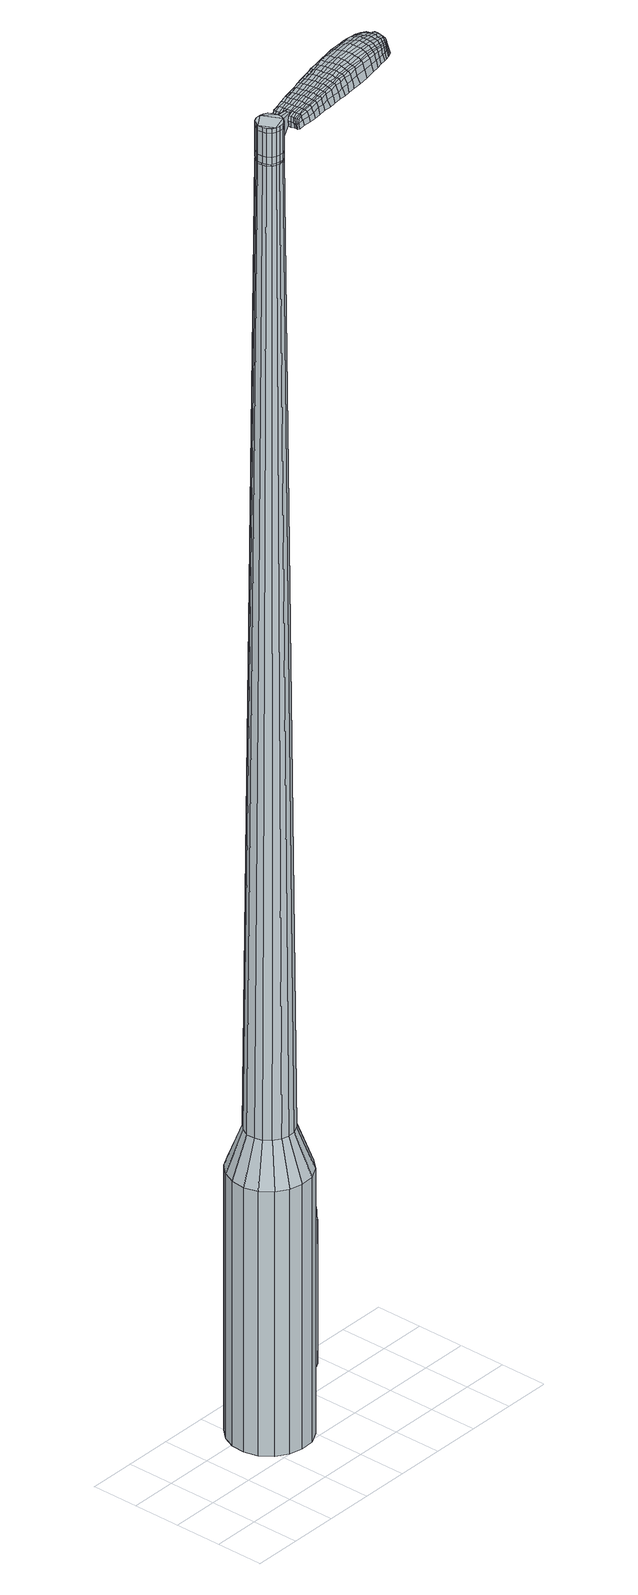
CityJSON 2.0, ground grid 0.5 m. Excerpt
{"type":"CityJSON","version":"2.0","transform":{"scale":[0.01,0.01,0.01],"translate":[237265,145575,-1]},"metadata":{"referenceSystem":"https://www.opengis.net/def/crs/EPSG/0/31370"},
"CityObjects":{
"object1":{"type":"GenericCityObject","attributes":{"cluster":583,"mean_distance_to_centroid":0.242,"new_centroid_x":237266.24,"new_centroid_y":145575.87,"mean_distance_to_camera":14.39,"H1":15.54,"H2":15.69,"Z_final":120.07,"cluster2":-1,"proj_x":237267.33,"proj_y":145585.27,"id_line":14339,"bearing_l":96.58,"distance":9.46,"orientation":"right","G_obj":6.58},"geometry":[{"type":"MultiSurface","lod":"2","boundaries":[[[0,1,2,3]],[[1,4,5,2]],[[4,6,7,5]],[[6,8,9,7]],[[8,10,11,9]],[[10,12,13,11]],[[12,14,15,13]],[[14,16,17,15]],[[16,18,19,17]],[[18,20,21,19]],[[20,22,23,21]],[[22,24,25,23]],[[24,26,27,25]],[[26,28,29,27]],[[28,30,31,29]],[[30,32,33,31]],[[32,34,35,33]],[[34,0,3,35]],[[36,37,38,39]],[[38,40,41,42]],[[41,43,42]],[[42,44,45,46]],[[45,47,46]],[[46,48,49,50]],[[49,51,50]],[[42,46,50,38]],[[50,52,39,38]],[[53,36,39]],[[2,5,7,35]],[[7,9,11,15]],[[11,13,15]],[[15,17,19,23]],[[19,21,23]],[[23,25,27,31]],[[27,29,31]],[[15,23,31,7]],[[31,33,35,7]],[[3,2,35]],[[1,0,54,55]],[[0,34,56,54]],[[34,32,57,56]],[[32,30,58,57]],[[30,28,59,58]],[[28,26,60,59]],[[26,24,61,60]],[[24,22,62,61]],[[22,20,63,62]],[[20,18,64,63]],[[18,16,65,64]],[[16,14,66,65]],[[14,12,67,66]],[[12,10,68,67]],[[10,8,69,68]],[[8,6,70,69]],[[6,4,71,70]],[[4,1,55,71]],[[55,54,72,73]],[[54,56,74,72]],[[56,57,75,74]],[[57,58,76,75]],[[58,59,77,76]],[[59,60,78,77]],[[60,61,79,78]],[[61,62,80,79]],[[62,63,81,80]],[[63,64,82,81]],[[64,65,83,82]],[[65,66,84,83]],[[66,67,85,84]],[[67,68,86,85]],[[68,69,87,86]],[[69,70,88,87]],[[70,71,89,88]],[[71,55,73,89]],[[72,90,91,92]],[[93,94,90,72]],[[95,96,94,93]],[[76,97,96,95]],[[77,98,97,76]],[[99,100,98,77]],[[101,102,100,99]],[[80,103,102,101]],[[81,104,103,80]],[[105,106,104,81]],[[83,107,106,105]],[[108,109,107,83]],[[85,110,109,108]],[[86,111,110,85]],[[112,113,111,86]],[[114,115,113,112]],[[89,116,115,114]],[[92,91,116,89]],[[117,118,119,120]],[[121,117,120,122]],[[123,121,122,124]],[[125,123,124,126]],[[127,125,126,128]],[[129,127,128,130]],[[131,129,130,132]],[[133,131,132,134]],[[135,133,134,136]],[[137,135,136,138]],[[139,137,138,140]],[[141,139,140,142]],[[143,141,142,144]],[[145,143,144,146]],[[147,145,146,148]],[[149,147,148,150]],[[73,72,92]],[[74,93,72]],[[74,75,95,93]],[[75,76,95]],[[78,99,77]],[[78,79,101,99]],[[79,80,101]],[[82,105,81]],[[82,83,105]],[[84,108,83]],[[84,85,108]],[[87,112,86]],[[87,88,114,112]],[[88,89,114]],[[73,92,89]],[[151,91,90]],[[151,116,91]],[[152,115,116]],[[152,153,113,115]],[[153,111,113]],[[154,109,110]],[[154,107,109]],[[155,106,107]],[[155,104,106]],[[156,102,103]],[[156,157,100,102]],[[157,98,100]],[[158,96,97]],[[158,159,94,96]],[[159,90,94]],[[39,52,149,160]],[[151,90,161,150]],[[53,39,160,118]],[[90,159,119,161]],[[36,53,118,117]],[[159,158,120,119]],[[37,36,117,121]],[[158,97,122,120]],[[38,37,121,123]],[[97,98,124,122]],[[40,38,123,125]],[[98,157,126,124]],[[41,40,125,127]],[[157,156,128,126]],[[43,41,127,129]],[[156,103,130,128]],[[42,43,129,131]],[[103,104,132,130]],[[44,42,131,133]],[[104,155,134,132]],[[45,44,133,135]],[[155,107,136,134]],[[47,45,135,137]],[[107,154,138,136]],[[46,47,137,139]],[[154,110,140,138]],[[48,46,139,141]],[[110,111,142,140]],[[49,48,141,143]],[[111,153,144,142]],[[51,49,143,145]],[[153,152,146,144]],[[50,51,145,147]],[[152,116,148,146]],[[52,50,147,149]],[[116,151,150,148]],[[149,150,162,163]],[[150,161,164,162]],[[161,119,165,164]],[[119,118,166,165]],[[118,160,167,166]],[[160,149,163,167]],[[168,169,170,171]],[[172,168,171,173]],[[168,172,174,175]],[[169,168,175,176]],[[177,178,179,180]],[[181,177,180,182]],[[177,181,183,184]],[[178,177,184,185]],[[186,187,188,189]],[[190,186,189,191]],[[186,190,192,193]],[[187,186,193,194]],[[195,196,197,198]],[[199,195,198,200]],[[195,199,201,202]],[[196,195,202,203]],[[204,205,206,207]],[[208,204,207,209]],[[204,208,210,211]],[[205,204,211,212]],[[213,214,215,216]],[[217,213,216,218]],[[213,217,219,220]],[[214,213,220,221]],[[222,223,224,225]],[[214,222,225,215]],[[222,214,221,226]],[[223,222,226,227]],[[228,229,230,231]],[[223,228,231,224]],[[228,223,227,232]],[[229,228,232,233]],[[234,172,173,235]],[[229,234,235,230]],[[234,229,233,236]],[[172,234,236,174]],[[237,238,239,240]],[[241,237,240,242]],[[237,241,243,244]],[[238,237,244,245]],[[246,247,248,249]],[[238,246,249,239]],[[246,238,245,250]],[[247,246,250,251]],[[252,253,254,255]],[[247,252,255,248]],[[252,247,251,256]],[[253,252,256,257]],[[258,259,260,261]],[[253,258,261,254]],[[258,253,257,262]],[[259,258,262,263]],[[264,169,176,265]],[[259,264,265,260]],[[264,259,263,266]],[[169,264,266,170]],[[267,268,269,270]],[[271,267,270,272]],[[267,271,273,274]],[[268,267,274,275]],[[276,277,278,279]],[[268,276,279,269]],[[276,268,275,280]],[[277,276,280,281]],[[282,283,284,285]],[[277,282,285,278]],[[282,277,281,286]],[[283,282,286,287]],[[288,181,182,289]],[[283,288,289,284]],[[288,283,287,290]],[[181,288,290,183]],[[291,292,293,294]],[[295,291,294,296]],[[291,295,297,298]],[[292,291,298,299]],[[300,301,302,303]],[[292,300,303,293]],[[300,292,299,304]],[[301,300,304,305]],[[306,307,308,309]],[[301,306,309,302]],[[306,301,305,310]],[[307,306,310,311]],[[312,313,314,315]],[[307,312,315,308]],[[312,307,311,316]],[[313,312,316,317]],[[318,178,185,319]],[[313,318,319,314]],[[318,313,317,320]],[[178,318,320,179]],[[321,207,206,322]],[[323,321,322,324]],[[321,323,325,326]],[[207,321,326,209]],[[327,323,324,328]],[[329,327,328,330]],[[327,329,331,332]],[[323,327,332,325]],[[333,329,330,334]],[[335,333,334,336]],[[333,335,337,338]],[[329,333,338,331]],[[339,335,336,340]],[[341,339,340,342]],[[339,341,343,344]],[[335,339,344,337]],[[345,341,342,346]],[[196,345,346,197]],[[345,196,203,347]],[[341,345,347,343]],[[348,349,194,193]],[[350,348,193,192]],[[348,350,351,352]],[[349,348,352,353]],[[354,355,353,352]],[[356,354,352,351]],[[354,356,357,358]],[[355,354,358,359]],[[360,361,359,358]],[[362,360,358,357]],[[360,362,363,364]],[[361,360,364,365]],[[366,367,365,364]],[[368,366,364,363]],[[366,368,201,199]],[[367,366,199,200]],[[369,370,371,372]],[[271,369,372,273]],[[369,271,272,373]],[[370,369,373,374]],[[375,190,191,376]],[[370,375,376,371]],[[375,370,374,377]],[[190,375,377,192]],[[378,379,380,381]],[[217,378,381,219]],[[378,217,218,382]],[[379,378,382,383]],[[384,385,386,387]],[[379,384,387,380]],[[384,379,383,388]],[[385,384,388,389]],[[390,187,194,391]],[[385,390,391,386]],[[390,385,389,392]],[[187,390,392,188]],[[393,394,395,396]],[[175,393,396,176]],[[393,175,174,397]],[[394,393,397,398]],[[399,400,401,402]],[[394,399,402,395]],[[399,394,398,403]],[[400,399,403,404]],[[405,198,197,406]],[[400,405,406,401]],[[405,400,404,407]],[[198,405,407,200]],[[408,409,410,411]],[[180,408,411,182]],[[408,180,179,412]],[[409,408,412,413]],[[414,202,201,415]],[[409,414,415,410]],[[414,409,413,416]],[[202,414,416,203]],[[417,418,419,420]],[[295,417,420,297]],[[417,295,296,421]],[[418,417,421,422]],[[423,208,209,424]],[[418,423,424,419]],[[423,418,422,425]],[[208,423,425,210]],[[426,427,428,429]],[[241,426,429,243]],[[426,241,242,430]],[[427,426,430,431]],[[432,433,434,435]],[[427,432,435,428]],[[432,427,431,436]],[[433,432,436,437]],[[438,205,212,439]],[[433,438,439,434]],[[438,433,437,440]],[[205,438,440,206]],[[441,442,431,430]],[[240,441,430,242]],[[441,240,239,443]],[[442,441,443,444]],[[445,446,437,436]],[[442,445,436,431]],[[445,442,444,447]],[[446,445,447,448]],[[449,322,206,440]],[[446,449,440,437]],[[449,446,448,450]],[[322,449,450,324]],[[451,452,453,454]],[[298,451,454,299]],[[451,298,297,420]],[[452,451,420,419]],[[455,326,325,456]],[[452,455,456,453]],[[455,452,419,424]],[[326,455,424,209]],[[457,458,444,443]],[[249,457,443,239]],[[457,249,248,459]],[[458,457,459,460]],[[461,462,448,447]],[[458,461,447,444]],[[461,458,460,463]],[[462,461,463,464]],[[465,328,324,450]],[[462,465,450,448]],[[465,462,464,466]],[[328,465,466,330]],[[467,468,469,470]],[[304,467,470,305]],[[467,304,299,454]],[[468,467,454,453]],[[471,332,331,472]],[[468,471,472,469]],[[471,468,453,456]],[[332,471,456,325]],[[473,474,460,459]],[[255,473,459,248]],[[473,255,254,475]],[[474,473,475,476]],[[477,478,464,463]],[[474,477,463,460]],[[477,474,476,479]],[[478,477,479,480]],[[481,334,330,466]],[[478,481,466,464]],[[481,478,480,482]],[[334,481,482,336]],[[483,484,485,486]],[[310,483,486,311]],[[483,310,305,470]],[[484,483,470,469]],[[487,338,337,488]],[[484,487,488,485]],[[487,484,469,472]],[[338,487,472,331]],[[489,490,476,475]],[[261,489,475,254]],[[489,261,260,491]],[[490,489,491,492]],[[493,494,480,479]],[[490,493,479,476]],[[493,490,492,495]],[[494,493,495,496]],[[497,340,336,482]],[[494,497,482,480]],[[497,494,496,498]],[[340,497,498,342]],[[499,500,501,502]],[[316,499,502,317]],[[499,316,311,486]],[[500,499,486,485]],[[503,344,343,504]],[[500,503,504,501]],[[503,500,485,488]],[[344,503,488,337]],[[505,506,492,491]],[[265,505,491,260]],[[505,265,176,396]],[[506,505,396,395]],[[507,508,496,495]],[[506,507,495,492]],[[507,506,395,402]],[[508,507,402,401]],[[509,346,342,498]],[[508,509,498,496]],[[509,508,401,406]],[[346,509,406,197]],[[510,511,413,412]],[[320,510,412,179]],[[510,320,317,502]],[[511,510,502,501]],[[512,347,203,416]],[[511,512,416,413]],[[512,511,501,504]],[[347,512,504,343]],[[513,514,374,373]],[[270,513,373,272]],[[513,270,269,515]],[[514,513,515,516]],[[517,350,192,377]],[[514,517,377,374]],[[517,514,516,518]],[[350,517,518,351]],[[519,520,521,522]],[[220,519,522,221]],[[519,220,219,381]],[[520,519,381,380]],[[523,524,525,526]],[[520,523,526,521]],[[523,520,380,387]],[[524,523,387,386]],[[527,349,353,528]],[[524,527,528,525]],[[527,524,386,391]],[[349,527,391,194]],[[529,530,516,515]],[[279,529,515,269]],[[529,279,278,531]],[[530,529,531,532]],[[533,356,351,518]],[[530,533,518,516]],[[533,530,532,534]],[[356,533,534,357]],[[535,536,537,538]],[[226,535,538,227]],[[535,226,221,522]],[[536,535,522,521]],[[539,540,541,542]],[[536,539,542,537]],[[539,536,521,526]],[[540,539,526,525]],[[543,355,359,544]],[[540,543,544,541]],[[543,540,525,528]],[[355,543,528,353]],[[545,546,532,531]],[[285,545,531,278]],[[545,285,284,547]],[[546,545,547,548]],[[549,362,357,534]],[[546,549,534,532]],[[549,546,548,550]],[[362,549,550,363]],[[551,552,553,554]],[[232,551,554,233]],[[551,232,227,538]],[[552,551,538,537]],[[555,556,557,558]],[[552,555,558,553]],[[555,552,537,542]],[[556,555,542,541]],[[559,361,365,560]],[[556,559,560,557]],[[559,556,541,544]],[[361,559,544,359]],[[561,562,548,547]],[[289,561,547,284]],[[561,289,182,411]],[[562,561,411,410]],[[563,368,363,550]],[[562,563,550,548]],[[563,562,410,415]],[[368,563,415,201]],[[564,565,398,397]],[[236,564,397,174]],[[564,236,233,554]],[[565,564,554,553]],[[566,567,404,403]],[[565,566,403,398]],[[566,565,553,558]],[[567,566,558,557]],[[568,367,200,407]],[[567,568,407,404]],[[568,567,557,560]],[[367,568,560,365]],[[569,570,571,572]],[[572,571,573,574]],[[575,573,571,576]],[[576,571,570,577]],[[578,579,580,581]],[[581,580,582,583]],[[584,582,580,585]],[[585,580,579,586]],[[587,588,589,590]],[[590,589,591,592]],[[593,591,589,594]],[[594,589,588,595]],[[596,597,598,599]],[[599,598,600,601]],[[602,600,598,603]],[[603,598,597,604]],[[605,606,607,608]],[[608,607,609,610]],[[611,609,607,612]],[[612,607,606,613]],[[614,615,616,617]],[[617,616,618,619]],[[620,618,616,621]],[[621,616,615,622]],[[623,624,625,626]],[[626,625,615,614]],[[622,615,625,627]],[[627,625,624,628]],[[629,630,631,632]],[[632,631,624,623]],[[628,624,631,633]],[[633,631,630,634]],[[574,573,635,636]],[[636,635,630,629]],[[634,630,635,637]],[[637,635,573,575]],[[638,639,640,641]],[[641,640,642,643]],[[644,642,640,645]],[[645,640,639,646]],[[647,648,649,650]],[[650,649,639,638]],[[646,639,649,651]],[[651,649,648,652]],[[653,654,655,656]],[[656,655,648,647]],[[652,648,655,657]],[[657,655,654,658]],[[659,660,661,662]],[[662,661,654,653]],[[658,654,661,663]],[[663,661,660,664]],[[577,570,665,666]],[[666,665,660,659]],[[664,660,665,667]],[[667,665,570,569]],[[668,669,670,671]],[[671,670,672,673]],[[674,672,670,675]],[[675,670,669,676]],[[677,678,679,680]],[[680,679,669,668]],[[676,669,679,681]],[[681,679,678,682]],[[683,684,685,686]],[[686,685,678,677]],[[682,678,685,687]],[[687,685,684,688]],[[583,582,689,690]],[[690,689,684,683]],[[688,684,689,691]],[[691,689,582,584]],[[692,693,694,695]],[[695,694,696,697]],[[698,696,694,699]],[[699,694,693,700]],[[701,702,703,704]],[[704,703,693,692]],[[700,693,703,705]],[[705,703,702,706]],[[707,708,709,710]],[[710,709,702,701]],[[706,702,709,711]],[[711,709,708,712]],[[713,714,715,716]],[[716,715,708,707]],[[712,708,715,717]],[[717,715,714,718]],[[586,579,719,720]],[[720,719,714,713]],[[718,714,719,721]],[[721,719,579,578]],[[605,608,722,723]],[[723,722,724,725]],[[726,724,722,727]],[[727,722,608,610]],[[725,724,728,729]],[[729,728,730,731]],[[732,730,728,733]],[[733,728,724,726]],[[731,730,734,735]],[[735,734,736,737]],[[738,736,734,739]],[[739,734,730,732]],[[737,736,740,741]],[[741,740,742,743]],[[744,742,740,745]],[[745,740,736,738]],[[743,742,746,747]],[[747,746,597,596]],[[604,597,746,748]],[[748,746,742,744]],[[595,749,750,594]],[[594,750,751,593]],[[752,751,750,753]],[[753,750,749,754]],[[754,755,756,753]],[[753,756,757,752]],[[758,757,756,759]],[[759,756,755,760]],[[760,761,762,759]],[[759,762,763,758]],[[764,763,762,765]],[[765,762,761,766]],[[766,767,768,765]],[[765,768,769,764]],[[602,769,768,600]],[[600,768,767,601]],[[770,771,772,773]],[[773,772,672,674]],[[673,672,772,774]],[[774,772,771,775]],[[592,591,776,777]],[[777,776,771,770]],[[775,771,776,778]],[[778,776,591,593]],[[779,780,781,782]],[[782,781,618,620]],[[619,618,781,783]],[[783,781,780,784]],[[785,786,787,788]],[[788,787,780,779]],[[784,780,787,789]],[[789,787,786,790]],[[595,588,791,792]],[[792,791,786,785]],[[790,786,791,793]],[[793,791,588,587]],[[794,795,796,797]],[[797,796,576,577]],[[575,576,796,798]],[[798,796,795,799]],[[800,801,802,803]],[[803,802,795,794]],[[799,795,802,804]],[[804,802,801,805]],[[596,599,806,807]],[[807,806,801,800]],[[805,801,806,808]],[[808,806,599,601]],[[809,810,811,812]],[[812,811,581,583]],[[578,581,811,813]],[[813,811,810,814]],[[602,603,815,816]],[[816,815,810,809]],[[814,810,815,817]],[[817,815,603,604]],[[818,819,820,821]],[[821,820,696,698]],[[697,696,820,822]],[[822,820,819,823]],[[610,609,824,825]],[[825,824,819,818]],[[823,819,824,826]],[[826,824,609,611]],[[827,828,829]],[[829,828,642,644]],[[643,642,828,830]],[[830,828,831]],[[832,833,834,835]],[[835,834,828,827]],[[831,828,834,836]],[[836,834,833,837]],[[613,606,838,839]],[[839,838,833,832]],[[837,833,838,840]],[[840,838,606,605]],[[831,841,842,830]],[[830,842,641,643]],[[638,641,842,843]],[[843,842,841,844]],[[837,845,846,836]],[[836,846,841,831]],[[844,841,846,847]],[[847,846,845,848]],[[605,723,849,840]],[[840,849,845,837]],[[848,845,849,850]],[[850,849,723,725]],[[851,852,853,854]],[[854,853,699,700]],[[698,699,853,821]],[[821,853,852,818]],[[726,727,855,856]],[[856,855,852,851]],[[818,852,855,825]],[[825,855,727,610]],[[844,857,858,843]],[[843,858,650,638]],[[647,650,858,859]],[[859,858,857,860]],[[848,861,862,847]],[[847,862,857,844]],[[860,857,862,863]],[[863,862,861,864]],[[725,729,865,850]],[[850,865,861,848]],[[864,861,865,866]],[[866,865,729,731]],[[867,868,869,870]],[[870,869,705,706]],[[700,705,869,854]],[[854,869,868,851]],[[732,733,871,872]],[[872,871,868,867]],[[851,868,871,856]],[[856,871,733,726]],[[860,873,874,859]],[[859,874,656,647]],[[653,656,874,875]],[[874,873,875]],[[864,876,877,863]],[[863,877,873,860]],[[875,873,877,878]],[[878,877,876,879]],[[731,735,880,866]],[[866,880,876,864]],[[879,876,880,881]],[[881,880,735,737]],[[882,883,884,885]],[[885,884,711,712]],[[706,711,884,870]],[[870,884,883,867]],[[738,739,886,887]],[[887,886,883,882]],[[867,883,886,872]],[[872,886,739,732]],[[888,889,875]],[[875,889,662,653]],[[659,662,889,890]],[[890,889,888,891]],[[879,892,893,878]],[[878,893,888,875]],[[891,888,893,894]],[[894,893,892,895]],[[737,741,896,881]],[[881,896,892,879]],[[895,892,896,897]],[[897,896,741,743]],[[898,899,900,901]],[[901,900,717,718]],[[712,717,900,885]],[[885,900,899,882]],[[744,745,902,903]],[[903,902,899,898]],[[882,899,902,887]],[[887,902,745,738]],[[891,904,905,890]],[[890,905,666,659]],[[577,666,905,797]],[[797,905,904,794]],[[895,906,907,894]],[[894,907,904,891]],[[794,904,907,803]],[[803,907,906,800]],[[743,747,908,897]],[[897,908,906,895]],[[800,906,908,807]],[[807,908,747,596]],[[814,909,910,813]],[[813,910,721,578]],[[718,721,910,901]],[[901,910,909,898]],[[604,748,911,817]],[[817,911,909,814]],[[898,909,911,903]],[[903,911,748,744]],[[775,912,913,774]],[[774,913,671,673]],[[668,671,913,914]],[[914,913,912,915]],[[593,751,916,778]],[[778,916,912,775]],[[915,912,916,917]],[[917,916,751,752]],[[918,919,920,921]],[[921,920,621,622]],[[620,621,920,782]],[[782,920,919,779]],[[922,923,924,925]],[[925,924,919,918]],[[779,919,924,788]],[[788,924,923,785]],[[754,749,926,927]],[[927,926,923,922]],[[785,923,926,792]],[[792,926,749,595]],[[915,928,929,914]],[[914,929,680,668]],[[677,680,929,930]],[[930,929,928,931]],[[752,757,932,917]],[[917,932,928,915]],[[931,928,932,933]],[[933,932,757,758]],[[934,935,936,937]],[[937,936,627,628]],[[622,627,936,921]],[[921,936,935,918]],[[938,939,940,941]],[[941,940,935,934]],[[918,935,940,925]],[[925,940,939,922]],[[760,755,942,943]],[[943,942,939,938]],[[922,939,942,927]],[[927,942,755,754]],[[931,944,945,930]],[[930,945,686,677]],[[683,686,945,946]],[[946,945,944,947]],[[758,763,948,933]],[[933,948,944,931]],[[947,944,948,949]],[[949,948,763,764]],[[950,951,952,953]],[[953,952,633,634]],[[628,633,952,937]],[[937,952,951,934]],[[954,955,956,957]],[[957,956,951,950]],[[934,951,956,941]],[[941,956,955,938]],[[766,761,958,959]],[[959,958,955,954]],[[938,955,958,943]],[[943,958,761,760]],[[947,960,961,946]],[[946,961,690,683]],[[583,690,961,812]],[[812,961,960,809]],[[764,769,962,949]],[[949,962,960,947]],[[809,960,962,816]],[[816,962,769,602]],[[799,963,964,798]],[[798,964,637,575]],[[634,637,964,953]],[[953,964,963,950]],[[805,965,966,804]],[[804,966,963,799]],[[950,963,966,957]],[[957,966,965,954]],[[601,767,967,808]],[[808,967,965,805]],[[954,965,967,959]],[[959,967,767,766]],[[569,572,171,170]],[[572,574,173,171]],[[584,585,184,183]],[[585,586,185,184]],[[587,590,189,188]],[[590,592,191,189]],[[611,612,211,210]],[[612,613,212,211]],[[614,617,216,215]],[[617,619,218,216]],[[623,626,225,224]],[[626,614,215,225]],[[629,632,231,230]],[[632,623,224,231]],[[574,636,235,173]],[[636,629,230,235]],[[644,645,244,243]],[[645,646,245,244]],[[646,651,250,245]],[[651,652,251,250]],[[652,657,256,251]],[[657,658,257,256]],[[658,663,262,257]],[[663,664,263,262]],[[664,667,266,263]],[[667,569,170,266]],[[674,675,274,273]],[[675,676,275,274]],[[676,681,280,275]],[[681,682,281,280]],[[682,687,286,281]],[[687,688,287,286]],[[688,691,290,287]],[[691,584,183,290]],[[692,695,294,293]],[[695,697,296,294]],[[701,704,303,302]],[[704,692,293,303]],[[707,710,309,308]],[[710,701,302,309]],[[713,716,315,314]],[[716,707,308,315]],[[586,720,319,185]],[[720,713,314,319]],[[770,773,372,371]],[[773,674,273,372]],[[592,777,376,191]],[[777,770,371,376]],[[619,783,382,218]],[[783,784,383,382]],[[784,789,388,383]],[[789,790,389,388]],[[790,793,392,389]],[[793,587,188,392]],[[697,822,421,296]],[[822,823,422,421]],[[823,826,425,422]],[[826,611,210,425]],[[827,829,429,428]],[[829,644,243,429]],[[832,835,435,434]],[[835,827,428,435]],[[613,839,439,212]],[[839,832,434,439]],[[968,969,970,971]],[[972,973,971,970]],[[974,975,976,977]],[[978,979,980,981]],[[969,982,983,970]],[[984,972,970,983]],[[985,974,977,986]],[[987,988,979,978]],[[982,989,990,983]],[[990,991,984,983]],[[992,985,986,993]],[[994,988,987,995]],[[989,996,997,990]],[[997,998,991,990]],[[999,992,993,1000]],[[1001,994,995,1002]],[[1003,1004,1005,1006]],[[1007,1008,1004,1003]],[[1007,1009,1010,1008]],[[1009,1011,1012,1010]],[[1013,1014,1015,1016]],[[1017,1018,1014,1013]],[[1019,1020,1018,1017]],[[1021,1022,1020,1019]],[[1016,1005,1004,1013]],[[1013,1004,1008,1017]],[[1008,1010,1019,1017]],[[1010,1012,1021,1019]],[[977,976,973,972]],[[986,977,972,984]],[[991,993,986,984]],[[998,1000,993,991]],[[978,981,975,974]],[[987,978,974,985]],[[995,987,985,992]],[[1002,995,992,999]],[[979,1003,1006,980]],[[988,1007,1003,979]],[[1009,1007,988,994]],[[1011,1009,994,1001]],[[1023,1024,1025,1026]],[[1025,1027,1028,1029]],[[1025,1029,1030,1031]],[[1025,1031,1026]],[[1032,1023,1026,1033]],[[1034,1033,1026,1035]],[[1036,1035,1026]],[[1037,1025,1024,1038]],[[1039,1037,1038,1040]],[[1041,1039,1040,1042]],[[1043,1041,1042,1044]],[[1045,1043,1044,1046]],[[1046,1047,1048,1049]],[[1046,1049,1050,1051]],[[1046,1051,1052,1053]],[[1052,1054,1055,1056]],[[1052,1056,1057,1058]],[[1052,1058,1053]],[[1046,1053,1045]],[[1059,1060,1024,1023]],[[1061,1062,1027,1025]],[[1063,1064,1036,1026]],[[1060,1065,1038,1024]],[[1066,1061,1025,1037]],[[1065,1067,1040,1038]],[[1068,1066,1037,1039]],[[1067,1069,1042,1040]],[[1070,1068,1039,1041]],[[1069,1071,1044,1042]],[[1072,1070,1041,1043]],[[1071,1073,1046,1044]],[[1074,1072,1043,1045]],[[1073,1075,1047,1046]],[[1076,1077,1054,1052]],[[1078,1074,1045,1053]],[[1048,1047,1075,1079]],[[1049,1048,1079,1080]],[[1050,1049,1080,1081]],[[1051,1050,1081,1082]],[[1052,1051,1082,1076]],[[1083,1059,1023,1032]],[[1084,1083,1032,1033]],[[1085,1084,1033,1034]],[[1086,1085,1034,1035]],[[1064,1086,1035,1036]],[[1028,1027,1062,1087]],[[1055,1054,1077,1088]],[[1029,1028,1087,1089]],[[1030,1029,1089,1090]],[[1031,1030,1090,1091]],[[1026,1031,1091,1063]],[[1056,1055,1088,1092]],[[1057,1056,1092,1093]],[[1058,1057,1093,1094]],[[1053,1058,1094,1078]]]}]}
},
"vertices":[
[168,94,384],[167,79,384],[167,79,96],[168,94,96],[161,66,384],[161,66,96],[151,55,384],[151,55,96],[138,48,384],[138,48,96],[123,47,384],[123,47,96],[109,50,384],[109,50,96],[97,58,384],[97,58,96],[88,70,384],[88,70,96],[84,84,384],[84,84,96],[85,99,384],[85,99,96],[91,112,384],[91,112,96],[101,123,384],[101,123,96],[114,130,384],[114,130,96],[128,131,384],[128,131,96],[143,128,384],[143,128,96],[155,120,384],[155,120,96],[164,108,384],[164,108,96],[135,99,1524],[131,101,1524],[127,102,1524],[139,91,1524],[122,102,1524],[118,100,1524],[113,92,1524],[115,96,1524],[113,87,1524],[114,83,1524],[121,77,1524],[117,79,1524],[125,76,1524],[130,76,1524],[137,82,1524],[134,78,1524],[139,86,1524],[138,95,1524],[151,92,429],[150,83,429],[148,100,429],[143,107,429],[136,112,429],[127,114,429],[119,113,429],[111,109,429],[105,103,429],[101,95,429],[101,86,429],[103,78,429],[109,71,429],[116,66,429],[124,64,429],[133,65,429],[141,69,429],[147,75,429],[139,91,1483],[139,86,1483],[138,95,1483],[135,99,1483],[131,101,1483],[127,102,1483],[122,102,1483],[118,100,1483],[115,96,1483],[113,92,1483],[113,87,1483],[114,83,1483],[117,79,1483],[121,77,1483],[125,76,1483],[130,76,1483],[134,78,1483],[137,82,1483],[139,91,1485],[138,86,1485],[138,86,1483],[137,95,1483],[137,95,1485],[135,98,1483],[135,98,1485],[131,101,1485],[127,102,1485],[122,101,1483],[122,101,1485],[118,99,1483],[118,99,1485],[115,96,1485],[113,92,1485],[113,88,1483],[113,88,1485],[114,83,1485],[117,80,1483],[117,80,1485],[121,77,1485],[125,76,1485],[130,77,1483],[130,77,1485],[134,79,1483],[134,79,1485],[137,82,1485],[135,99,1519],[138,95,1519],[138,95,1493],[135,99,1493],[131,101,1519],[131,101,1493],[127,102,1519],[127,102,1493],[122,102,1519],[122,102,1493],[118,100,1519],[118,100,1493],[115,96,1519],[115,96,1493],[113,92,1519],[113,92,1493],[113,87,1519],[113,87,1493],[114,83,1519],[114,83,1493],[117,79,1519],[117,79,1493],[121,77,1519],[121,77,1493],[125,76,1519],[125,76,1493],[130,76,1519],[130,76,1493],[134,78,1519],[134,78,1493],[137,82,1519],[137,82,1493],[139,86,1519],[139,86,1493],[139,86,1485],[134,78,1485],[130,76,1485],[117,79,1485],[113,87,1485],[118,100,1485],[122,102,1485],[135,99,1485],[138,95,1485],[139,91,1519],[139,91,1493],[158,90,1513],[158,90,1518],[158,93,1513],[158,96,1513],[158,96,1518],[158,93,1518],[234,82,1519],[227,81,1518],[228,80,1509],[235,80,1510],[242,83,1519],[244,81,1510],[241,84,1526],[233,83,1525],[225,83,1525],[230,120,1519],[223,119,1518],[222,117,1525],[229,118,1525],[238,121,1519],[237,120,1526],[239,123,1510],[231,122,1510],[224,121,1509],[304,111,1519],[305,107,1519],[306,107,1513],[305,111,1513],[303,115,1519],[304,115,1513],[301,115,1524],[303,111,1524],[303,107,1524],[231,103,1530],[224,102,1529],[224,98,1529],[231,99,1530],[240,104,1531],[240,100,1531],[239,107,1530],[230,106,1530],[223,105,1529],[151,93,1512],[151,90,1512],[152,91,1517],[152,93,1517],[150,96,1512],[152,96,1517],[151,96,1506],[152,93,1506],[152,90,1506],[292,90,1519],[289,89,1519],[290,88,1512],[293,89,1512],[295,91,1518],[296,90,1512],[294,92,1522],[292,91,1523],[289,90,1524],[284,88,1519],[279,87,1519],[280,86,1512],[286,87,1512],[284,89,1524],[278,88,1525],[273,86,1519],[265,85,1519],[267,84,1511],[274,85,1511],[272,87,1526],[264,86,1526],[254,84,1519],[255,82,1510],[253,85,1526],[160,78,1513],[168,78,1513],[167,79,1518],[159,79,1517],[154,78,1512],[155,78,1516],[155,77,1506],[161,77,1507],[169,77,1507],[175,78,1514],[183,79,1515],[182,80,1520],[174,79,1519],[176,77,1507],[184,78,1507],[190,79,1515],[197,80,1516],[196,81,1522],[189,80,1521],[191,78,1508],[199,78,1508],[205,80,1517],[212,80,1517],[211,82,1524],[204,81,1523],[206,79,1508],[214,79,1509],[219,81,1518],[218,82,1524],[221,79,1509],[289,126,1519],[286,126,1519],[286,124,1524],[289,124,1523],[292,125,1518],[291,124,1522],[292,127,1512],[290,127,1512],[287,127,1512],[281,125,1519],[275,125,1519],[275,124,1525],[281,124,1524],[282,127,1512],[276,127,1512],[269,125,1519],[261,124,1519],[261,123,1526],[269,123,1526],[270,126,1511],[262,126,1511],[250,123,1519],[249,121,1526],[251,124,1510],[157,108,1513],[164,109,1513],[165,110,1507],[157,109,1507],[151,106,1512],[152,107,1506],[152,106,1516],[156,106,1517],[164,108,1518],[172,110,1514],[179,112,1515],[180,113,1507],[172,112,1507],[171,109,1519],[178,110,1520],[186,113,1515],[194,114,1516],[195,116,1508],[187,114,1508],[186,111,1521],[193,113,1522],[201,115,1517],[208,117,1517],[209,118,1509],[202,117,1508],[200,114,1523],[207,115,1524],[215,118,1518],[216,119,1509],[215,116,1524],[157,94,1519],[158,91,1519],[165,95,1520],[165,92,1520],[164,98,1520],[157,97,1519],[172,95,1522],[172,93,1522],[179,96,1523],[180,94,1523],[179,99,1523],[172,99,1521],[187,97,1524],[187,94,1524],[194,98,1525],[195,95,1525],[194,101,1525],[186,100,1524],[202,99,1526],[202,96,1526],[209,100,1527],[209,97,1527],[209,103,1527],[201,102,1526],[216,101,1528],[217,98,1528],[216,104,1528],[300,111,1527],[300,107,1527],[298,114,1526],[294,114,1527],[295,110,1528],[296,106,1528],[289,109,1529],[289,106,1529],[288,113,1528],[281,113,1530],[282,109,1530],[282,105,1530],[275,108,1531],[275,104,1531],[274,112,1530],[265,111,1531],[265,107,1531],[266,103,1531],[253,105,1531],[253,102,1531],[252,109,1531],[294,124,1518],[296,123,1519],[297,124,1513],[295,126,1513],[293,124,1523],[295,122,1523],[300,119,1519],[301,120,1513],[298,119,1524],[297,92,1518],[299,94,1518],[297,94,1523],[295,93,1523],[298,91,1513],[300,93,1513],[301,97,1519],[303,100,1519],[302,100,1524],[300,97,1523],[302,96,1513],[304,100,1513],[304,104,1519],[303,104,1524],[305,104,1513],[232,85,1528],[232,87,1528],[225,86,1528],[225,84,1527],[241,85,1528],[241,87,1529],[232,89,1529],[232,93,1530],[224,92,1529],[225,89,1528],[241,90,1529],[241,93,1530],[232,96,1530],[224,95,1529],[241,97,1531],[229,117,1528],[229,115,1529],[238,116,1529],[237,118,1528],[222,116,1527],[222,113,1528],[230,111,1529],[239,112,1530],[223,110,1528],[149,105,1512],[150,103,1512],[151,103,1517],[151,105,1517],[150,106,1506],[150,104,1506],[150,100,1512],[151,99,1517],[151,100,1506],[152,78,1512],[152,80,1512],[153,79,1506],[153,78,1506],[153,79,1517],[153,81,1517],[152,82,1512],[152,85,1512],[152,85,1506],[153,82,1506],[153,83,1517],[153,86,1517],[151,88,1512],[152,88,1506],[152,88,1517],[159,80,1519],[159,81,1519],[166,80,1520],[166,82,1520],[158,84,1519],[158,86,1519],[166,84,1520],[166,87,1520],[158,89,1519],[165,89,1520],[156,105,1519],[156,103,1519],[164,104,1520],[163,106,1520],[157,100,1519],[164,101,1520],[174,81,1521],[174,82,1521],[181,81,1522],[181,83,1522],[173,85,1521],[173,87,1521],[181,85,1522],[180,88,1523],[173,90,1522],[180,91,1523],[171,108,1521],[171,106,1521],[178,107,1522],[178,109,1522],[171,102,1521],[179,103,1522],[189,82,1523],[188,84,1523],[196,82,1524],[196,84,1524],[188,86,1523],[188,89,1524],[195,87,1525],[195,89,1525],[187,92,1524],[195,92,1525],[185,110,1523],[186,108,1523],[193,109,1524],[193,111,1524],[186,104,1524],[193,105,1525],[203,83,1525],[203,85,1525],[211,83,1526],[210,85,1526],[203,87,1526],[203,90,1526],[210,88,1527],[210,91,1527],[202,93,1526],[210,94,1527],[200,112,1525],[200,110,1525],[208,111,1526],[207,113,1526],[201,106,1526],[208,107,1527],[218,84,1527],[218,86,1527],[217,88,1527],[217,91,1528],[217,95,1528],[214,115,1527],[215,112,1527],[215,109,1528],[290,123,1525],[293,122,1525],[287,123,1526],[289,121,1526],[296,118,1526],[291,118,1527],[293,92,1525],[295,94,1525],[291,93,1526],[290,92,1525],[297,97,1525],[299,100,1526],[295,99,1527],[293,96,1526],[300,103,1526],[295,103,1527],[281,123,1526],[283,121,1527],[275,123,1527],[277,121,1528],[286,118,1528],[279,117,1529],[285,91,1526],[286,92,1527],[280,91,1528],[279,90,1527],[287,95,1527],[289,98,1528],[282,97,1529],[281,94,1528],[289,102,1528],[282,101,1530],[269,122,1528],[270,120,1529],[261,121,1528],[262,119,1529],[272,116,1529],[263,115,1530],[272,89,1528],[273,91,1528],[265,90,1529],[264,88,1528],[274,93,1529],[275,97,1530],[266,96,1530],[265,92,1530],[275,100,1530],[266,99,1531],[249,120,1529],[250,118,1529],[251,114,1530],[253,87,1528],[253,88,1529],[253,91,1530],[253,95,1530],[253,98,1531],[228,82,1509],[227,83,1518],[234,84,1518],[235,82,1509],[242,84,1519],[244,83,1510],[241,86,1525],[232,85,1525],[225,85,1525],[222,115,1525],[223,117,1518],[230,118,1518],[229,117,1525],[238,119,1519],[238,118,1525],[240,121,1510],[231,120,1509],[224,119,1509],[303,107,1513],[303,107,1519],[302,111,1519],[303,111,1513],[301,114,1519],[302,114,1513],[299,114,1524],[301,110,1524],[301,107,1524],[224,99,1528],[224,102,1528],[231,102,1529],[232,99,1529],[240,104,1529],[241,100,1529],[240,107,1529],[231,106,1529],[224,105,1528],[154,91,1516],[153,91,1512],[153,93,1512],[154,93,1516],[153,96,1512],[154,96,1516],[153,97,1506],[154,93,1506],[154,91,1506],[290,90,1512],[289,91,1519],[292,92,1518],[293,91,1512],[294,92,1518],[295,91,1512],[293,93,1522],[291,93,1523],[288,92,1523],[280,88,1512],[279,89,1519],[284,90,1519],[285,89,1512],[283,91,1524],[278,90,1525],[266,86,1511],[265,87,1519],[273,88,1519],[274,87,1511],[272,89,1525],[264,88,1526],[254,86,1519],[255,84,1510],[253,87,1526],[167,81,1518],[168,80,1513],[160,79,1513],[159,80,1517],[155,79,1512],[156,80,1515],[156,79,1506],[161,79,1506],[169,79,1507],[182,82,1520],[183,81,1514],[175,80,1514],[174,81,1519],[176,79,1507],[184,80,1507],[196,83,1522],[197,81,1516],[190,81,1515],[189,82,1521],[191,80,1508],[199,80,1508],[211,84,1523],[212,82,1517],[205,82,1516],[204,83,1522],[206,81,1508],[214,81,1508],[219,83,1517],[218,84,1524],[221,81,1509],[285,122,1523],[286,124,1519],[289,124,1518],[289,122,1523],[291,123,1518],[290,122,1522],[292,125,1512],[290,125,1512],[287,125,1512],[275,122,1525],[275,123,1519],[281,124,1519],[280,122,1524],[282,125,1512],[276,125,1512],[261,121,1526],[261,122,1519],[269,123,1519],[269,122,1525],[270,124,1511],[263,124,1511],[250,121,1519],[249,119,1526],[251,122,1510],[165,108,1507],[165,107,1513],[157,106,1513],[158,107,1506],[152,105,1512],[153,106,1506],[153,104,1515],[157,105,1517],[164,106,1518],[180,111,1507],[179,110,1514],[172,108,1514],[173,110,1507],[171,107,1519],[179,108,1520],[195,114,1508],[194,112,1516],[187,111,1515],[188,112,1508],[186,110,1521],[193,111,1522],[210,116,1508],[209,115,1517],[201,113,1516],[202,115,1508],[201,112,1522],[208,113,1523],[216,116,1517],[217,118,1509],[215,114,1524],[158,94,1518],[159,91,1518],[165,95,1519],[166,92,1519],[165,98,1519],[158,97,1518],[173,96,1520],[173,93,1520],[180,96,1521],[180,94,1521],[180,99,1521],[172,98,1520],[187,97,1523],[188,95,1523],[195,98,1524],[195,95,1524],[194,101,1524],[187,100,1523],[202,99,1525],[202,96,1525],[209,100,1526],[210,97,1526],[209,103,1526],[202,102,1525],[217,101,1527],[217,98,1527],[216,104,1527],[299,107,1526],[299,110,1526],[297,114,1525],[293,113,1526],[295,110,1526],[295,106,1526],[289,106,1528],[288,109,1528],[287,113,1527],[280,112,1528],[281,108,1529],[282,105,1529],[275,104,1530],[274,108,1530],[273,111,1529],[265,110,1530],[265,106,1530],[266,103,1530],[253,102,1530],[253,105,1530],[252,109,1530],[295,122,1513],[295,121,1518],[293,123,1518],[293,124,1512],[291,122,1523],[294,120,1523],[298,118,1519],[299,118,1513],[297,117,1523],[296,96,1523],[297,95,1518],[295,94,1518],[294,94,1523],[296,92,1512],[298,94,1512],[300,101,1523],[301,101,1519],[299,98,1519],[298,98,1523],[300,97,1513],[302,101,1513],[302,104,1519],[301,104,1524],[303,104,1513],[225,87,1527],[232,87,1527],[232,86,1527],[225,86,1526],[241,87,1527],[241,88,1528],[225,92,1528],[232,93,1528],[232,90,1528],[225,89,1527],[241,91,1528],[241,94,1529],[232,96,1529],[225,95,1528],[241,97,1529],[238,115,1528],[229,114,1527],[229,116,1527],[238,117,1527],[222,114,1526],[222,113,1527],[230,110,1528],[239,111,1528],[223,109,1527],[153,103,1516],[152,103,1512],[152,104,1512],[152,104,1516],[152,105,1506],[153,104,1506],[152,100,1512],[153,100,1516],[153,101,1506],[155,80,1506],[154,80,1512],[155,79,1506],[155,80,1516],[155,81,1516],[155,85,1506],[154,85,1512],[154,83,1512],[155,82,1506],[155,83,1516],[155,86,1516],[154,88,1512],[154,88,1506],[154,88,1516],[160,82,1518],[160,81,1518],[167,81,1519],[167,82,1519],[159,86,1518],[159,84,1518],[166,84,1519],[166,87,1519],[159,89,1518],[166,90,1519],[164,104,1519],[157,103,1518],[157,104,1518],[164,105,1519],[158,100,1518],[165,101,1519],[174,83,1520],[174,82,1520],[182,82,1521],[181,83,1521],[174,88,1520],[174,85,1520],[181,86,1521],[181,88,1521],[173,90,1520],[181,91,1521],[179,107,1521],[172,105,1520],[171,106,1520],[179,108,1521],[172,102,1520],[179,103,1521],[189,84,1522],[189,83,1522],[196,84,1523],[188,89,1522],[189,86,1522],[196,87,1523],[196,90,1524],[188,92,1523],[195,93,1524],[194,109,1523],[186,108,1522],[186,109,1522],[193,110,1523],[187,104,1522],[194,105,1523],[204,85,1524],[204,84,1524],[211,85,1525],[211,86,1525],[203,90,1525],[203,88,1524],[211,88,1525],[210,91,1526],[203,93,1525],[210,94,1526],[208,111,1525],[201,110,1524],[201,111,1524],[208,112,1525],[201,106,1524],[209,107,1525],[218,86,1526],[218,85,1526],[218,92,1527],[218,89,1526],[217,95,1527],[215,112,1526],[215,113,1526],[216,108,1526],[292,120,1524],[290,122,1524],[286,122,1525],[288,120,1525],[295,117,1525],[291,117,1525],[290,94,1525],[294,95,1524],[292,94,1524],[289,93,1525],[294,100,1526],[298,100,1525],[296,98,1524],[292,97,1525],[299,104,1525],[295,103,1526],[283,120,1526],[281,121,1526],[275,121,1526],[276,120,1527],[285,117,1526],[278,116,1527],[279,92,1527],[285,93,1526],[284,92,1526],[278,91,1526],[281,98,1528],[288,99,1527],[287,96,1526],[280,95,1527],[289,102,1527],[282,101,1528],[270,119,1527],[269,121,1527],[261,120,1527],[262,118,1528],[272,115,1528],[263,115,1529],[265,90,1528],[273,91,1527],[272,90,1527],[264,89,1527],[266,96,1529],[274,97,1529],[274,94,1528],[265,93,1528],[275,101,1529],[266,100,1530],[250,117,1528],[249,118,1528],[251,113,1529],[253,89,1528],[253,88,1528],[253,95,1529],[253,92,1529],[253,98,1530],[155,79,1508],[155,85,1508],[187,88,1509],[188,80,1509],[209,90,1510],[210,81,1510],[248,93,1512],[249,84,1512],[231,82,1511],[230,91,1511],[266,95,1513],[279,97,1514],[280,89,1514],[267,86,1513],[154,92,1508],[186,96,1509],[208,98,1510],[247,103,1512],[229,101,1511],[265,105,1513],[278,106,1514],[153,99,1508],[185,104,1509],[207,107,1510],[246,112,1512],[228,110,1511],[277,115,1514],[264,114,1513],[152,105,1508],[184,111,1509],[206,115,1510],[245,121,1512],[227,119,1511],[276,124,1514],[263,123,1513],[293,99,1514],[297,101,1514],[298,94,1514],[294,91,1514],[292,108,1514],[296,108,1514],[291,116,1514],[295,115,1514],[290,125,1514],[295,122,1514],[302,105,1515],[304,108,1515],[304,107,1515],[302,100,1515],[301,109,1515],[304,109,1515],[301,113,1515],[304,110,1515],[300,118,1515],[304,111,1515],[140,130,334],[144,129,334],[144,129,165],[130,132,171],[140,130,165],[137,131,165],[134,131,166],[132,132,167],[131,132,169],[137,131,334],[134,131,333],[132,132,332],[131,132,331],[130,132,328],[156,120,165],[156,120,334],[165,108,165],[165,108,334],[169,94,165],[169,94,334],[169,79,165],[169,79,334],[163,65,165],[163,65,334],[160,62,334],[157,59,334],[155,57,333],[154,56,332],[153,55,331],[153,54,328],[160,62,165],[153,54,171],[153,55,169],[154,56,167],[155,57,166],[157,59,165],[140,127,334],[143,126,334],[143,126,165],[140,127,165],[130,129,171],[130,129,328],[155,118,334],[155,118,165],[163,107,334],[163,107,165],[167,94,334],[167,94,165],[166,80,334],[166,80,165],[161,67,334],[161,67,165],[158,64,334],[151,56,328],[151,56,171],[158,64,165],[155,61,334],[153,59,333],[152,58,332],[151,57,331],[136,128,334],[133,129,333],[131,129,332],[130,129,331],[136,128,165],[151,57,169],[133,129,166],[131,129,167],[130,129,169],[152,58,167],[153,59,166],[155,61,165]
]}
